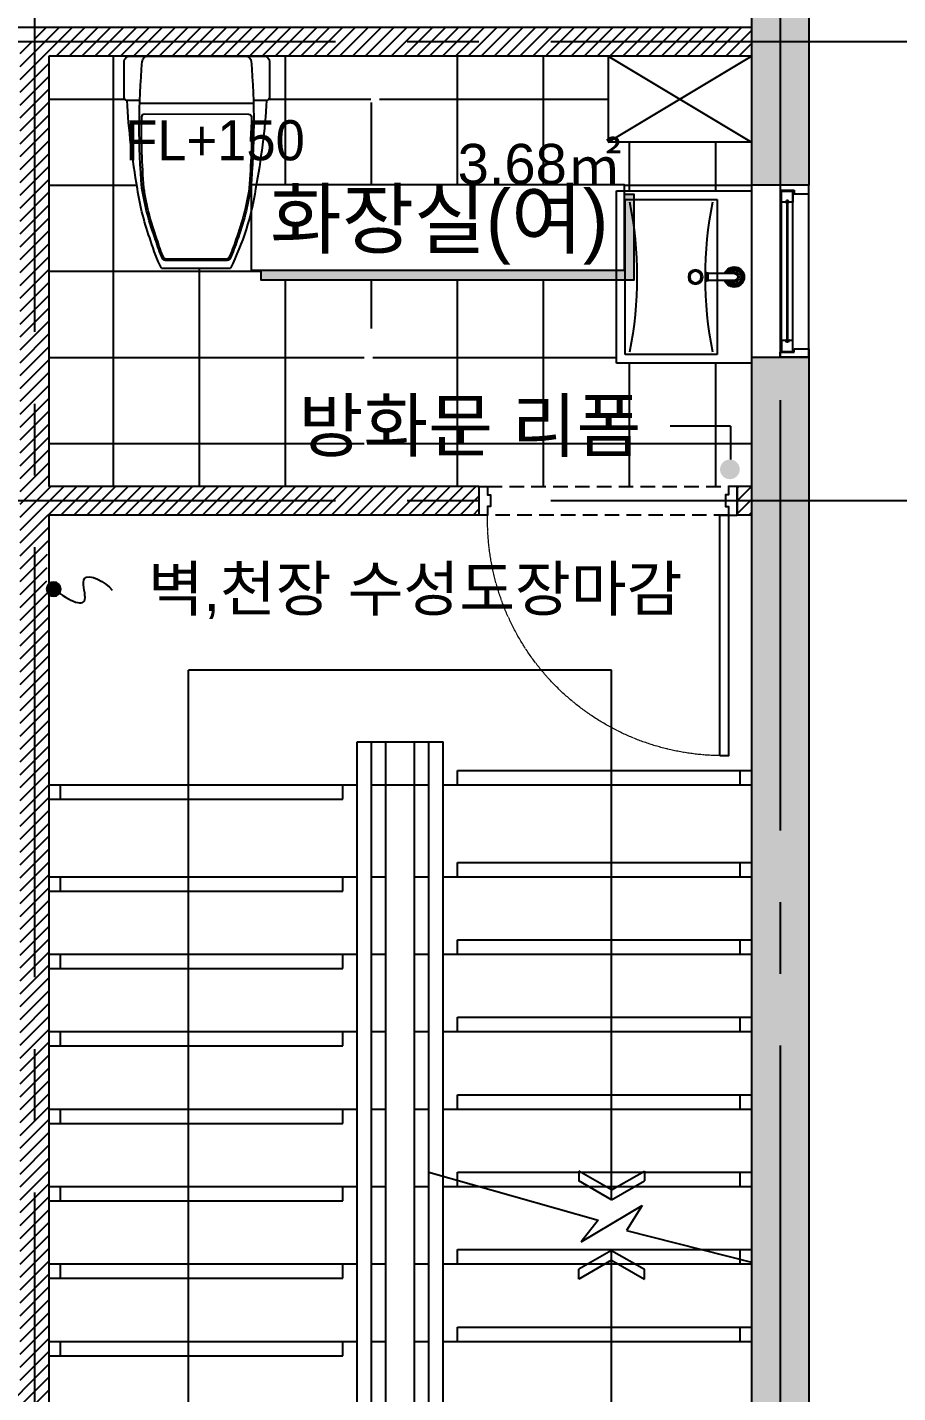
# Model space of a CAD drawing. Header units: millimetres. Extents: x -224448 to 1592092, y -164641 to 319001.
# Drawn here: x 66000 to 69035, y 154790 to 159551 of the extents above; entities that cross this region are included whole.
import ezdxf
from ezdxf.enums import TextEntityAlignment as Align

# ---------------------------------------------------------------- set-up
doc = ezdxf.new("R2010")
doc.units = ezdxf.units.MM
for name, pattern in [('CEN', [62, 60, -1, 0, -1]), ('CENTER2', [1.125, 0.75, -0.125, 0.125, -0.125]), ('HIDDEN', [9.525, 6.35, -3.175])]:
    doc.linetypes.add(name, pattern=pattern)
for name, color, linetype in [('ARREA', 1, 'Continuous'), ('CO-BATH', 6, 'Continuous'), ('CORE', 7, 'Continuous'), ('i-furn-bath', 6, 'Continuous'), ('I-SYM', 4, 'Continuous'), ('I-TEXT', 7, 'Continuous'), ('I_CON', 2, 'Continuous'), ('I_DOOR', 4, 'Continuous'), ('I_FUR', 6, 'Continuous'), ('I_HAT', 8, 'Continuous'), ('I_TXT', 7, 'Continuous'), ('I_WALL', 3, 'Continuous'), ('I_WIN', 5, 'Continuous')]:
    doc.layers.add(name, color=color, linetype=linetype)
doc.layers.add('I_CEN', color=1, linetype='CEN', lineweight=13)
doc.styles.add('HY울릉도', font='')
doc.styles.add('NTOP', font='Dotum.ttf')
doc.styles.add('ROMANS', font='romans', dxfattribs={"height": 135})
doc.styles.get("Standard").update_dxf_attribs({"font": 'arial.ttf'})
doc.styles.get('HY울릉도').set_extended_font_data('HY울릉도L')

# ---------------------------------------------------------------- blocks, each defined once
blk = doc.blocks.new('klsdfa')
at = {"layer": 'I_CEN'}
blk.add_arc((2937606.3, -1355168), 820.3, 90.7053, 181.3042, dxfattribs=at)
at = {"layer": 'I_DOOR'}
for points in [[(2937596.2, -1354346.6), (2937596.2, -1355186.6), (2937626.2, -1355186.6), (2937626.2, -1354346.6)], [(2936756.2, -1355186.6), (2936756.2, -1355286.6), (2936786.2, -1355286.6), (2936786.2, -1355256.6), (2936796.2, -1355256.6), (2936796.2, -1355216.6), (2936786.2, -1355216.6), (2936786.2, -1355186.6), (2936756.2, -1355186.6)], [(2937656.2, -1355186.6), (2937656.2, -1355286.6), (2937626.2, -1355286.6), (2937626.2, -1355256.6), (2937616.2, -1355256.6), (2937616.2, -1355216.6), (2937626.2, -1355216.6), (2937626.2, -1355186.6), (2937656.2, -1355186.6)]]:
    blk.add_lwpolyline(points, close=True, dxfattribs=at)
at = {"layer": 'I_FUR', "color": 8, "linetype": 'HIDDEN', "ltscale": 8}
for p, q in [((2937626.2, -1355186.6), (2936786.2, -1355186.6)), ((2936786.2, -1355286.6), (2937626.2, -1355286.6))]:
    blk.add_line(p, q, dxfattribs=at)
blk = doc.blocks.new('ff')
at = {"layer": 'I_WIN', "linetype": 'Continuous'}
for p, q in [((43740, 8610), (43710, 8610)), ((43710, 8610), (43710, 8519.1)), ((43740, 8559.1), (43740, 8610)), ((44280, 8561.1), (44280, 8610)), ((44280, 8610), (44310, 8610)), ((44310, 8610), (44310, 8519.1)), ((44310, 8610), (44310, 8519)), ((43727.4, 8510.1), (43727.4, 8559.1)), ((43727.4, 8559.1), (43740, 8559.1)), ((43730.7, 8514.8), (43730.7, 8554.8)), ((43730.7, 8554.8), (43768.7, 8554.8)), ((44289.3, 8554.8), (43730.7, 8554.8)), ((43768.7, 8540.1), (43763.2, 8538.3)), ((43763.2, 8538.3), (43763.2, 8531.9)), ((44256.8, 8537.1), (43763.2, 8537.1)), ((43763.2, 8533.1), (44256.8, 8533.1)), ((43763.2, 8531.9), (43768.7, 8530.1)), ((43768.7, 8554.8), (43768.7, 8540.1)), ((43768.7, 8540.9), (43771.5, 8539.5)), ((43768.7, 8529.3), (43771.5, 8530.7)), ((43768.7, 8530.1), (43768.7, 8514.8)), ((43771.5, 8539.5), (43772, 8538.5)), ((43771.5, 8530.7), (43772, 8531.7)), ((43772, 8538.5), (43772.5, 8537.1)), ((43772, 8531.7), (43772.5, 8533.1)), ((44248, 8538.5), (44247.5, 8537.1)), ((44248, 8538.5), (44247.5, 8537.1)), ((44248, 8531.7), (44247.5, 8533.1)), ((44248, 8531.7), (44247.5, 8533.1)), ((44248.5, 8539.5), (44248, 8538.5)), ((44248.5, 8539.5), (44248, 8538.5)), ((44248.5, 8530.7), (44248, 8531.7)), ((44248.5, 8530.7), (44248, 8531.7)), ((44251.3, 8540.9), (44248.5, 8539.5)), ((44251.3, 8540.9), (44248.5, 8539.5)), ((44251.3, 8529.3), (44248.5, 8530.7)), ((44251.3, 8529.3), (44248.5, 8530.7)), ((44289.3, 8554.8), (44251.3, 8554.8)), ((44251.3, 8554.8), (44251.3, 8540.1)), ((44289.3, 8554.8), (44251.3, 8554.8)), ((44251.3, 8554.8), (44251.3, 8540.1)), ((44251.3, 8540.1), (44256.8, 8538.3)), ((44251.3, 8540.1), (44256.8, 8538.3)), ((44256.8, 8531.9), (44251.3, 8530.1)), ((44256.8, 8531.9), (44251.3, 8530.1)), ((44251.3, 8530.1), (44251.3, 8514.8)), ((44251.3, 8530.1), (44251.3, 8514.8)), ((44254.8, 8537.1), (44254.8, 8533.1)), ((44254.8, 8537.1), (44254.8, 8533.1)), ((44256.8, 8538.3), (44256.8, 8531.9)), ((44256.8, 8538.3), (44256.8, 8531.9)), ((44280, 8559), (44280, 8561.1)), ((44292.6, 8559), (44280, 8559)), ((44289.3, 8514.8), (44289.3, 8554.8)), ((44289.3, 8514.8), (44289.3, 8554.8)), ((44292.6, 8510), (44292.6, 8559)), ((43710, 8519.1), (43710, 8510.1)), ((43710, 8510.1), (43727.4, 8510.1)), ((43768.7, 8514.8), (43730.7, 8514.8)), ((44289.3, 8514.8), (43730.7, 8514.8)), ((44251.3, 8514.8), (44289.3, 8514.8)), ((44251.3, 8514.8), (44289.3, 8514.8)), ((44310, 8510), (44292.6, 8510)), ((44310, 8519.1), (44310, 8510.1)), ((44310, 8519), (44310, 8510))]:
    blk.add_line(p, q, dxfattribs=at)
blk.add_lwpolyline([(44310, 8610), (43710, 8610), (43710, 8510.1), (44310, 8510.1)], dxfattribs=at)
blk = doc.blocks.new('55')
at = {"layer": 'CORE', "color": 1}
for p, q in [((43002.5, 6190), (43002.5, 8800)), ((43002.5, 8080), (43002.5, 8800)), ((44477.5, 8800), (43002.5, 8800)), ((44477.5, 6953.3), (44477.5, 8800)), ((43940, 8450), (44965, 8450)), ((43940, 8400), (43940, 8450)), ((44925, 8450), (44925, 8400)), ((42555, 8400), (42555, 8350)), ((43540, 8350), (43540, 8400)), ((42515, 8350), (43540, 8350)), ((43940, 8130), (44965, 8130)), ((43940, 8080), (43940, 8130)), ((44925, 8130), (44925, 8080)), ((42555, 8080), (42555, 8030)), ((43540, 8030), (43540, 8080)), ((42515, 8030), (43540, 8030)), ((43940, 7860), (44965, 7860)), ((43940, 7810), (43940, 7860)), ((44925, 7860), (44925, 7810)), ((42555, 7810), (42555, 7760)), ((43540, 7760), (43540, 7810)), ((42515, 7760), (43540, 7760)), ((43940, 7590), (44965, 7590)), ((43940, 7540), (43940, 7590)), ((44925, 7590), (44925, 7540)), ((42555, 7540), (42555, 7490)), ((43540, 7490), (43540, 7540)), ((42515, 7490), (43540, 7490)), ((43940, 7320), (44965, 7320)), ((43940, 7270), (43940, 7320)), ((44925, 7320), (44925, 7270)), ((42555, 7270), (42555, 7220)), ((43540, 7220), (43540, 7270)), ((42515, 7220), (43540, 7220)), ((43840, 7049.5), (44430.8, 6883.2)), ((43940, 7050), (44965, 7050)), ((43940, 7000), (43940, 7050)), ((44925, 7050), (44925, 7000)), ((42555, 7000), (42555, 6950)), ((43540, 6950), (43540, 7000)), ((42515, 6950), (43540, 6950)), ((44371, 6807.4), (44584, 6933.7)), ((44584, 6933.7), (44528.8, 6846.9)), ((44430.8, 6883.2), (44371, 6807.4)), ((44528.8, 6846.9), (44965, 6736.5)), ((43940, 6780), (44965, 6780)), ((43940, 6730), (43940, 6780)), ((44477.5, 6190), (44477.5, 6777.4)), ((44925, 6780), (44925, 6730)), ((42555, 6730), (42555, 6680)), ((43540, 6680), (43540, 6730)), ((42515, 6680), (43540, 6680)), ((43940, 6510), (44965, 6510)), ((43940, 6460), (43940, 6510)), ((44925, 6510), (44925, 6460)), ((42555, 6460), (42555, 6410)), ((43540, 6410), (43540, 6460)), ((42515, 6410), (43540, 6410)), ((43940, 6240), (44965, 6240)), ((43940, 6190), (43940, 6240)), ((44925, 6240), (44925, 6190)), ((42555, 6190), (42555, 6140)), ((43540, 6140), (43540, 6190)), ((42515, 6140), (43540, 6140))]:
    blk.add_line(p, q, dxfattribs=at)
at = {"layer": 'CORE'}
for p, q in [((43590, 6040), (43590, 8550)), ((43590, 8550), (43890, 8550)), ((43640, 6090), (43640, 8550)), ((43690, 6190), (43690, 8550)), ((43790, 6190), (43790, 8550)), ((43840, 6090), (43840, 8550)), ((43890, 6040), (43890, 8550)), ((42515, 8400), (43590, 8400)), ((43640, 8400), (43690, 8400)), ((43640, 8400), (43840, 8400)), ((43790, 8400), (43840, 8400)), ((43890, 8400), (44965, 8400)), ((42515, 8080), (43590, 8080)), ((43640, 8080), (43690, 8080)), ((43790, 8080), (43840, 8080)), ((43890, 8080), (44965, 8080)), ((42515, 7810), (43590, 7810)), ((43640, 7810), (43690, 7810)), ((43790, 7810), (43840, 7810)), ((43890, 7810), (44965, 7810)), ((42515, 7540), (43590, 7540)), ((43640, 7540), (43690, 7540)), ((43790, 7540), (43840, 7540)), ((43890, 7540), (44965, 7540)), ((42515, 7270), (43590, 7270)), ((43640, 7270), (43690, 7270)), ((43790, 7270), (43840, 7270)), ((43890, 7270), (44965, 7270)), ((44477.5, 6988), (44363.2, 7054)), ((44363.2, 7054), (44363.2, 7019.3)), ((44477.5, 6988), (44591.8, 7054)), ((44591.8, 7054), (44591.8, 7019.3)), ((42515, 7000), (43590, 7000)), ((43640, 7000), (43690, 7000)), ((43790, 7000), (43840, 7000)), ((43890, 7000), (44965, 7000)), ((44477.5, 6953.3), (44363.2, 7019.3)), ((44477.5, 6953.3), (44591.8, 7019.3)), ((44477.5, 6777.4), (44363.2, 6711.5)), ((44477.5, 6777.4), (44591.8, 6711.5)), ((42515, 6730), (43590, 6730)), ((43640, 6730), (43690, 6730)), ((43790, 6730), (43840, 6730)), ((43890, 6730), (44965, 6730)), ((44477.5, 6742.8), (44363.2, 6676.8)), ((44477.5, 6742.8), (44591.8, 6676.8)), ((44363.2, 6676.8), (44363.2, 6711.5)), ((44591.8, 6676.8), (44591.8, 6711.5)), ((42515, 6460), (43590, 6460)), ((43640, 6460), (43690, 6460)), ((43790, 6460), (43840, 6460)), ((43890, 6460), (44965, 6460)), ((42515, 6190), (43590, 6190)), ((43640, 6190), (43840, 6190)), ((43890, 6190), (44965, 6190)), ((43640, 6090), (43840, 6090)), ((43590, 6040), (43890, 6040))]:
    blk.add_line(p, q, dxfattribs=at)
for centre, radius in [((43002.5, 6190), 24.4), ((44477.5, 6190), 23.2)]:
    blk.add_circle(centre, radius, dxfattribs=at)
at = {"layer": 'CORE', "color": 2, "style": 'ROMANS'}
for s, p in [('DN', (43004.5, 5963.3)), ('UP', (44468.7, 5991.5))]:
    blk.add_text(s, height=135, dxfattribs=at).set_placement(p, align=Align.CENTER)
blk = doc.blocks.new('j1')
at = {"layer": 'i-furn-bath', "color": 6}
for p, q in [((19424, 13495.2), (19424.2, 13371)), ((19910.7, 13515.2), (19444, 13515.2)), ((19931, 13371), (19930.8, 13495.2)), ((19434.2, 13361), (19480.4, 13361)), ((19480.4, 13350.3), (19876.9, 13350.1)), ((19876.6, 13360.9), (19921, 13361)), ((19801.3, 12776.1), (19560.6, 12776.1))]:
    blk.add_line(p, q, dxfattribs=at)
at = {"layer": 'i-furn-bath', "color": 8}
for p, q in [((19859.5, 13313.5), (19497.1, 13313)), ((19788.3, 12808.5), (19570.5, 12808.7)), ((19788.3, 12803.5), (19570.5, 12803.7))]:
    blk.add_line(p, q, dxfattribs=at)
at = {"layer": 'i-furn-bath', "color": 6}
for centre, radius, start, end in [((19444, 13495.2), 20, 90.0841, 180.0841), ((19508.3, 13495.3), 20, 90.0841, 180.0841), ((19910.8, 13495.2), 20, 0.0841, 90.0841), ((19434.2, 13371), 10, 180.0841, 270.0841), ((21971.8, 13520.8), 2542.6, 183.6048, 190.6239), ((17396, 13502.2), 2528.9, 349.7615, 356.7996), ((19921, 13371), 10, 270.0841, 0.0841), ((20391.9, 13192.6), 929.8, 188.6922, 206.6125), ((18965.1, 13190.5), 929.8, 339.8612, 351.4761), ((19243.8, 13047.5), 602.6, 336.7429, 343.4052), ((19243.8, 13047.5), 620.1, 334.0455, 343.4052)]:
    blk.add_arc(centre, radius, start, end, dxfattribs=at)
at = {"layer": 'i-furn-bath', "color": 8}
for centre, radius, start, end in [((21965.8, 13283.6), 2486.5, 175.0464, 185.2984), ((19847.8, 13495.2), 20, 0.0841, 90.0841), ((17399.4, 13268.9), 2478.9, 355.0401, 5.2848), ((21955.6, 13257.9), 2468.9, 178.9512, 184.7179), ((19497.1, 13303), 10, 90.0841, 178.9512), ((19859.5, 13303.5), 10, 1.217, 90.0841), ((17401.2, 13251.3), 2468.9, 355.4504, 1.217), ((20392.6, 13192.6), 913.1, 188.7237, 200.3793), ((20392.6, 13192.6), 908.1, 188.7237, 200.3793), ((18964.4, 13190.5), 908.1, 339.789, 351.4446), ((18963.9, 13199.4), 916.6, 339.2782, 350.9115), ((20084.1, 13044.5), 573.1, 197.2123, 204.1918), ((20084.1, 13044.5), 568.1, 197.2161, 204.1972), ((19243.8, 13047.5), 597.6, 336.7429, 343.4052), ((19570.5, 12813.7), 10, 203.5698, 270.4448), ((19570.5, 12813.7), 5, 203.5698, 270.4448), ((19788.2, 12813.5), 5, 270.4448, 336.7429), ((19788.2, 12813.5), 10, 270.4448, 336.7429)]:
    blk.add_arc(centre, radius, start, end, dxfattribs=at)
blk = doc.blocks.new('마감지시')
at = {"layer": 'I-SYM'}
blk.add_hatch(color=256, dxfattribs=at).paths.add_polyline_path([(100285, -105169, 1), (100395, -105169, 1)])
blk.add_circle((100340, -105169), 55.1, dxfattribs=at)
blk.add_open_spline([(100340, -105169), (100472, -105076), (100636, -104989), (100521, -105343), (100750, -105224), (100793, -105160)], degree=3, knots=[104.407257, 104.407257, 104.407257, 104.407257, 483.492448, 667.725925, 958.402292, 958.402292, 958.402292, 958.402292], dxfattribs=at)
blk = doc.blocks.new('B-003')
at = {"layer": 'CO-BATH'}
for p, q in [((-300, 0), (-300, -470)), ((300, 0), (-300, 0)), ((300, -470), (300, 0)), ((-300, -470), (300, -470))]:
    blk.add_line(p, q, dxfattribs=at)
at = {"layer": 'CO-BATH', "color": 8}
for p, q in [((-12.5, -60), (-12.5, -150.5)), ((12.5, -60), (12.5, -150.5)), ((-270, -120), (-270, -440)), ((270, -120), (-270, -120)), ((270, -440), (270, -120)), ((-14.5, -155.5), (-14.5, -160.5)), ((-14.5, -160.5), (14.5, -160.5)), ((-13.5, -150.5), (-13.5, -155.5)), ((13.5, -150.5), (13.5, -155.5)), ((14.5, -155.5), (14.5, -160.5)), ((-270, -440), (270, -440))]:
    blk.add_line(p, q, dxfattribs=at)
at = {"layer": 'CO-BATH', "color": 251}
for p, q in [((-14.5, -155.5), (14.5, -155.5)), ((-13.5, -150.5), (13.5, -150.5))]:
    blk.add_line(p, q, dxfattribs=at)
at = {"layer": 'CO-BATH', "color": 8}
blk.add_circle((0, -195), 25, dxfattribs=at)
at = {"layer": 'CO-BATH', "color": 251}
blk.add_circle((0, -195), 20, dxfattribs=at)
at = {"layer": 'CO-BATH', "color": 8}
for radius, start, end in [(35, 290.9248, 249.0751), (12.5, 360, 180)]:
    blk.add_arc((0, -60), radius, start, end, dxfattribs=at)
at = {"layer": 'CO-BATH', "color": 251}
for centre, radius, start, end in [((0, -60), 30, 294.6243, 245.3757), ((0, -60), 25, 300, 240), ((0, -60), 18, 313.9829, 226.017), ((0, 1201.9), 1362.4, 258.891, 281.109), ((0, -1761.9), 1362.4, 78.891, 101.109)]:
    blk.add_arc(centre, radius, start, end, dxfattribs=at)

msp = doc.modelspace()

# ---------------------------------------------------------------- hatches: boundary and pattern name
at = {"layer": 'I-SYM', "linetype": 'Continuous', "ltscale": 0.5}
h = msp.add_hatch(color=8, dxfattribs=at)
h.dxf.hatch_style = 1
edge = h.paths.add_edge_path()
edge.add_arc((68449.683, 158009.689), 34.266, 0, 360)
at = {"layer": 'I_HAT', "true_color": 0x000000}
h = msp.add_hatch(color=18, dxfattribs=at)
h.dxf.hatch_style = 1
h.paths.add_polyline_path([(56624.894, 164400.492), (56024.894, 164400.492), (56024.894, 164200.492), (56033.974, 164200.492), (56124.894, 164200.492), (56224.894, 164200.492), (56624.894, 164200.492)])
h.paths.add_polyline_path([(56224.894, 164200.492), (56024.894, 164200.492), (56024.894, 152500.492), (56624.894, 152500.492), (56624.894, 152700.492), (56224.894, 152700.492), (56224.894, 155850.492), (56224.894, 157850.492), (56224.894, 162050.492)])
h.paths.add_polyline_path([(66299.894, 152700.492), (66074.894, 152700.492), (66074.894, 153050.492), (65974.894, 153050.492), (65974.894, 152700.492), (65474.894, 152700.492), (65474.894, 152500.492), (66299.894, 152500.492)])
h.paths.add_polyline_path([(68724.894, 158400.492), (68524.894, 158400.492), (68524.894, 152700.492), (68299.894, 152700.492), (68299.894, 152500.492), (68724.894, 152500.492)])
h.paths.add_polyline_path([(68724.894, 161802.094), (68524.894, 161802.094), (68524.894, 159350.492), (68524.894, 159000.492), (68724.894, 159000.492)])
h.paths.add_polyline_path([(68724.894, 164200.492), (68724.894, 164400.492), (68124.894, 164400.492), (68124.894, 164200.492), (68524.894, 164200.492), (68524.894, 162150.492), (68524.894, 161802.094), (68724.894, 161802.094)])
at = {"layer": 'I_HAT'}
h = msp.add_hatch(dxfattribs=at)
h.set_pattern_fill('ANSI31', color=256, scale=10)
h.set_pattern_definition([(45, (-67219.093, 10146.922), (-22.4506403, 22.4506403), [])])
h.paths.add_polyline_path([(61179.894, 159405.492), (60856.894, 159405.492), (60856.894, 158885.492), (61179.894, 158885.492)])
h.paths.add_polyline_path([(61176.894, 152780.492), (60856.894, 152780.492), (60856.894, 152600.492), (61176.894, 152600.492)])
h.paths.add_polyline_path([(61176.894, 152600.492), (60856.894, 152600.492), (60856.894, 152500.492), (61176.894, 152500.492)])
h.paths.add_polyline_path([(61176.894, 152500.412), (60856.894, 152500.412), (60856.894, 152495.728), (61176.894, 152495.728)])
h.paths.add_polyline_path([(61176.894, 152495.728), (60856.894, 152495.728), (60856.894, 152477.374), (61176.894, 152477.374)])
h.paths.add_polyline_path([(61176.894, 152477.374), (60856.894, 152477.374), (60856.894, 152473.374), (61176.894, 152473.374)])
h.paths.add_polyline_path([(61176.894, 152473.374), (60856.894, 152473.374), (60856.894, 152455.728), (61176.894, 152455.728)])
h.paths.add_polyline_path([(61176.894, 152455.728), (60856.894, 152455.728), (60856.894, 152400.492), (61176.894, 152400.492)])
h.paths.add_polyline_path([(60649.998, 155574.42), (60649.998, 156091.563), (60447.141, 156091.563), (60447.141, 155574.42)], flags=9)
h.paths.add_polyline_path([(60649.998, 152402.706), (60649.998, 152771.277), (60469.998, 152771.277), (60469.998, 152402.706)], flags=9)
h.paths.add_polyline_path([(68738.934, 158775.865), (69325.111, 158775.865), (69325.111, 158955.36), (68738.934, 158955.36)], flags=9)
h.paths.add_polyline_path([(66957.81, 158666.981), (67875.919, 158666.981), (67875.919, 159039.684), (66957.81, 159039.684)], flags=9)
h.paths.add_polyline_path([(66330.26, 163496.715), (67521.072, 163496.715), (67521.072, 163869.418), (66330.26, 163869.418)], flags=9)
h.paths.add_polyline_path([(60923.684, 163540.812), (61841.793, 163540.812), (61841.793, 163913.515), (60923.684, 163913.515)], flags=9)
h.paths.add_polyline_path([(63141.644, 154904.292), (63787.05, 154904.292), (63787.05, 155276.995), (63141.644, 155276.995)], flags=9)
h.paths.add_polyline_path([(62908.495, 154377.695), (63535.435, 154377.695), (63535.435, 154589.262), (62908.495, 154589.262)], flags=9)
h.paths.add_polyline_path([(62907.383, 154580.284), (64504.546, 154580.284), (64504.546, 154785.807), (62907.383, 154785.807)], flags=9)
h.paths.add_polyline_path([(58451.227, 160624.65), (59985.582, 160624.65), (59985.582, 161522.46), (58451.227, 161522.46)], flags=9)
h.paths.add_polyline_path([(56135.147, 157215.883), (57231.071, 157215.883), (57231.071, 157619.778), (56135.147, 157619.778)], flags=9)
h.paths.add_polyline_path([(65048.771, 157665.883), (66144.695, 157665.883), (66144.695, 158069.778), (65048.771, 158069.778)], flags=9)
h.paths.add_polyline_path([(67614.622, 153450.883), (68421.551, 153450.883), (68421.551, 153854.777), (67614.622, 153854.777)], flags=9)
h.paths.add_polyline_path([(66799.644, 152695.883), (67606.574, 152695.883), (67606.574, 153099.777), (66799.644, 153099.777)], flags=9)
h.paths.add_polyline_path([(67738.608, 163499.849), (68392.276, 163499.849), (68392.276, 163903.2), (67738.608, 163903.2)], flags=9)
h.paths.add_polyline_path([(66532.025, 161286.818), (67262.324, 161286.818), (67262.324, 161690.713), (66532.025, 161690.713)], flags=9)
h.paths.add_polyline_path([(58179.925, 162743.645), (59275.849, 162743.645), (59275.849, 163147.539), (58179.925, 163147.539)], flags=9)
at = {"layer": 'I_HAT', "transparency": 33554687}
h = msp.add_hatch(dxfattribs=at)
h.set_pattern_fill('ANSI31', color=256, scale=10)
h.paths.add_polyline_path([(68524.894, 159550.492), (66024.894, 159550.492), (66024.894, 159500.492), (68524.894, 159500.492)])
h.paths.add_polyline_path([(67574.894, 157950.492), (66074.894, 157950.492), (66074.894, 159450.492), (66757.899, 159450.492, -0.06147825), (66762.799, 159450.492), (66824.654, 159450.492), (68524.894, 159450.492), (68524.894, 159500.492), (66024.894, 159500.492), (66024.894, 157900.492), (67574.894, 157900.492)])
h.paths.add_polyline_path([(66024.894, 159500.492), (65974.894, 159500.492), (65974.894, 157900.492), (66024.894, 157900.492)])
edge = h.paths.add_edge_path()
edge.add_line((67574.894, 157900.492), (66024.894, 157900.492))
edge.add_line((66024.894, 157900.492), (66024.894, 154750.492))
edge.add_line((66024.894, 154750.492), (66074.894, 154750.492))
edge.add_line((66074.894, 154750.492), (66074.894, 157573.43))
edge.add_ellipse((66091.491, 157591.839), major_axis=(-17.526, 17.526), ratio=1, start_angle=-2.963906, end_angle=92.963906, ccw=False)
edge.add_line((66067.052, 157595.97), (66074.894, 157850.492))
edge.add_line((66074.894, 157850.492), (67574.894, 157850.492))
edge.add_line((67574.894, 157850.492), (67574.894, 157900.492))
h.paths.add_polyline_path([(66024.894, 157900.492), (65974.894, 157900.492), (65974.894, 154800.492), (65809.894, 154800.492), (65809.894, 154750.492), (66024.894, 154750.492)])
h.paths.add_polyline_path([(66074.894, 154750.492), (66024.894, 154750.492), (66024.894, 153950.492), (66074.894, 153950.492)])
h.paths.add_polyline_path([(66024.894, 154750.492), (65809.894, 154750.492), (65809.894, 154700.492), (65888.037, 154700.492), (65889.894, 154702.117), (65889.894, 154700.492), (65974.894, 154700.492), (65974.894, 153950.492), (66024.894, 153950.492)])
h.paths.add_polyline_path([(65809.894, 154750.492), (64559.894, 154750.492), (64559.894, 154350.492), (64609.894, 154350.492), (64609.894, 154700.492), (65809.894, 154700.492)])
h.paths.add_polyline_path([(64559.894, 154750.492), (64509.894, 154750.492), (64509.894, 154350.492), (64559.894, 154350.492)])
h.paths.add_polyline_path([(64559.894, 154800.492), (64509.894, 154800.492), (64509.894, 154750.492), (64559.894, 154750.492)])
h.paths.add_polyline_path([(65809.894, 154800.492), (64559.894, 154800.492), (64559.894, 154750.492), (65809.894, 154750.492)])
h.paths.add_polyline_path([(64917.385, 154293.171), (65793.744, 154293.171), (65793.744, 154777.845), (64917.385, 154777.845)], flags=9)
at = {"layer": 'I_HAT', "transparency": 33554457}
h = msp.add_hatch(dxfattribs=at)
h.set_pattern_fill('_USER', color=9, scale=300, double=1, pattern_type=0)
h.set_pattern_definition([(0, (0, 0), (0, 300), []), (90, (0, 0), (-300, 2e-14), [])])
h.paths.add_polyline_path([(68024.894, 159450.492), (67204.894, 159450.492), (67204.894, 159397.01), (67300.337, 159003.066), (68081.153, 159003.066), (68081.153, 158980.492), (68524.894, 158980.492), (68524.894, 159000.492), (68524.894, 159150.492), (68024.894, 159150.492)])
h.paths.add_polyline_path([(67173.183, 159400.492), (67174.894, 159400.492), (67174.894, 159450.492), (66824.596, 159450.492, -0.41507404), (66844.625, 159430.462), (66844.443, 159306.258, -0.41421356), (66834.428, 159296.273, -0.02906612), (66798.766, 159003.066), (67269.47, 159003.066)])
h.paths.add_polyline_path([(67174.894, 158500.492), (67204.894, 158500.492), (67204.894, 158500.488, 0.05215282), (67386.812, 158518.733), (67350.329, 158669.317), (66815.021, 158669.317), (66815.021, 158703.067), (66781.271, 158703.067), (66781.271, 158912.54, -0.05775023), (66708.044, 158711.374), (66467.278, 158711.374, -0.04086203), (66430.563, 158805.666, -0.05072261), (66383.986, 158987.981, -0.03071908), (66347.66, 159296.302, -0.41421356), (66337.675, 159306.317), (66337.857, 159430.521, -0.41335361), (66357.828, 159450.492), (66074.894, 159450.492), (66074.894, 157950.492), (67174.894, 157950.492)])
h.paths.add_polyline_path([(68054.894, 158669.317), (67381.197, 158669.317), (67415.968, 158525.797), (67386.812, 158518.733, -0.05215282), (67204.894, 158500.488), (67204.894, 157950.492), (67574.894, 157950.492), (67604.894, 157950.492), (68444.894, 157950.492), (68474.894, 157950.492), (68524.894, 157950.492), (68524.894, 158380.492), (68054.894, 158380.492)])
h.paths.add_polyline_path([(67497.521, 158927.47), (68139.068, 158927.47), (68139.068, 159215.969), (67497.521, 159215.969)], flags=9)
h.paths.add_polyline_path([(66745.156, 158650.685), (68104.898, 158650.685), (68104.898, 159055.447), (66745.156, 159055.447)], flags=9)
h.paths.add_polyline_path([(66281.726, 159051.971), (67027.126, 159051.971), (67027.126, 159262.256), (66281.726, 159262.256)], flags=24)
h.paths.add_polyline_path([(66864.464, 157969.306), (68288.467, 157969.306), (68288.467, 158309.401), (66864.464, 158309.401)], flags=9)
at = {"layer": 'I_HAT'}
h = msp.add_hatch(color=256, dxfattribs=at)
h.dxf.hatch_style = 1
h.paths.add_polyline_path([(68114.903, 158969.316), (68081.153, 158969.316), (68081.153, 158703.067), (66815.021, 158703.067), (66815.021, 158669.317), (68114.903, 158669.317)])
h = msp.add_hatch(dxfattribs=at)
h.set_pattern_fill('ANSI31', color=256, scale=10)
h.set_pattern_definition([(45, (-7e-12, 33926.584), (-22.45064, 22.45064), [])])
h.paths.add_polyline_path([(68524.894, 157950.492), (68474.894, 157950.492), (68474.894, 157850.492), (68524.894, 157850.492)])

# ---------------------------------------------------------------- linework, layer by layer
at = {"layer": 'ARREA', "color": 1, "linetype": 'CENTER2', "ltscale": 2000}
for p, q in [((68624.894, 165000.492), (68624.894, 151900.492)), ((66024.894, 159988.751), (66024.894, 151900.492)), ((69324.894, 159500.492), (65374.894, 159500.492)), ((69324.894, 157900.492), (65374.894, 157900.492))]:
    msp.add_line(p, q, dxfattribs=at)
at = {"layer": 'I-SYM', "color": 8, "linetype": 'Continuous', "ltscale": 0.5}
for q in [(68241.645, 158160.498), (68451.354, 158043.954)]:
    msp.add_line((68451.354, 158160.498), q, dxfattribs=at)
at = {"layer": 'I_CON', "color": 2}
for p, q in [((68724.894, 164200.492), (68724.894, 159000.492)), ((68524.894, 162150.492), (68524.894, 159350.492)), ((68524.894, 159350.492), (68524.894, 159000.492)), ((68524.894, 158400.492), (68524.894, 152700.492)), ((68724.894, 158400.492), (68724.894, 152500.492))]:
    msp.add_line(p, q, dxfattribs=at)
for points in [[(68724.894, 159000.492), (68524.894, 159000.492)], [(68524.894, 158400.492), (68724.894, 158400.492)]]:
    msp.add_lwpolyline(points, dxfattribs=at)
at = {"layer": 'I_TXT', "color": 142}
msp.add_lwpolyline([(66781.271, 159003.066), (68081.153, 159003.066), (68081.153, 158703.067), (66781.271, 158703.067)], close=True, dxfattribs=at)
msp.add_lwpolyline([(68081.153, 158969.316), (68114.903, 158969.316), (68114.903, 158669.317), (66815.021, 158669.317), (66815.021, 158703.067)], dxfattribs=at)
at = {"layer": 'I_WALL'}
for p, q in [((68524.894, 159550.492), (65859.894, 159550.492)), ((68524.894, 159450.492), (66074.894, 159450.492)), ((66074.894, 159450.492), (66074.894, 157950.492)), ((68024.894, 159450.492), (68024.894, 159150.492)), ((68024.894, 159150.492), (68524.894, 159450.492)), ((68024.894, 159450.492), (68524.894, 159150.492)), ((68524.894, 159150.492), (68024.894, 159150.492)), ((67574.894, 157950.492), (66074.894, 157950.492)), ((67574.894, 157950.492), (67574.894, 157850.492)), ((68524.894, 157950.492), (68474.894, 157950.492)), ((68474.894, 157950.492), (68474.894, 157850.492)), ((67574.894, 157850.492), (66074.894, 157850.492)), ((66074.894, 157850.492), (66074.894, 153950.492)), ((68524.894, 157850.492), (68474.894, 157850.492))]:
    msp.add_line(p, q, dxfattribs=at)
at = {"layer": 'I_WIN'}
msp.add_lwpolyline([(68724.894, 159000.492), (68524.894, 159000.492), (68524.894, 158400.492), (68724.894, 158400.492)], close=True, dxfattribs=at)

# ---------------------------------------------------------------- block references
at = {"xscale": -1}
msp.add_blockref('j1', (86268.626, 145935.296), dxfattribs=at)
at = {"rotation": 270}
msp.add_blockref('ff', (60114.894, 202710.492), dxfattribs=at)
msp.add_blockref('55', (23559.894, 148509.316))
at = {"layer": 'CO-BATH', "xscale": -1, "rotation": 270}
msp.add_blockref('B-003', (68524.894, 158680.492), dxfattribs=at)
at = {"layer": 'I-SYM', "color": 9, "linetype": 'Continuous', "ltscale": 0.5, "xscale": -0.4499995898310166, "yscale": 0.4499995898310166, "zscale": 0.4499995897611674, "rotation": 180}
msp.add_blockref('마감지시', (20938.54, 110266.04), dxfattribs=at)
at = {"layer": 'I_DOOR', "color": 3, "xscale": -1, "rotation": 180}
msp.add_blockref('klsdfa', (-2869181.265, -1197336.149), dxfattribs=at)

# ---------------------------------------------------------------- texts
at = {"insert": (66931.271, 159144.489), "char_height": 140, "attachment_point": 1}
msp.add_mtext_dynamic_manual_height_columns('\\pxqr;3.68{\\fGulim|b0|i0|c129|p50;㎡}', width=1140.73369, gutter_width=12.5, heights=[0], dxfattribs=at)
at = {"layer": 'I-TEXT', "color": 0, "style": 'NTOP'}
for s, height, p in [('FL+150', 140, (66654.426, 159157.208)), ('벽,천장 수성도장마감', 155, (67352.274, 157593.902))]:
    msp.add_text(s, height=height, dxfattribs=at).set_placement(p, align=Align.MIDDLE_CENTER)
at = {"layer": 'I-TEXT', "color": 0, "insert": (66946.099, 158252.677), "char_height": 180, "width": 2444.92077, "attachment_point": 1, "style": 'NTOP'}
msp.add_mtext('방화문 리폼', dxfattribs=at)
at = {"layer": 'I_TXT', "color": 142, "insert": (67436.212, 158853.066), "char_height": 200, "width": 1294.68326, "attachment_point": 5, "style": 'HY울릉도'}
msp.add_mtext('{\\fGulim|b0|i0|c129|p50;화장실(여\\fPretendard Variable Medium|b0|i0|c129|p2;)}', dxfattribs=at)

doc.saveas('drawing.dxf')
